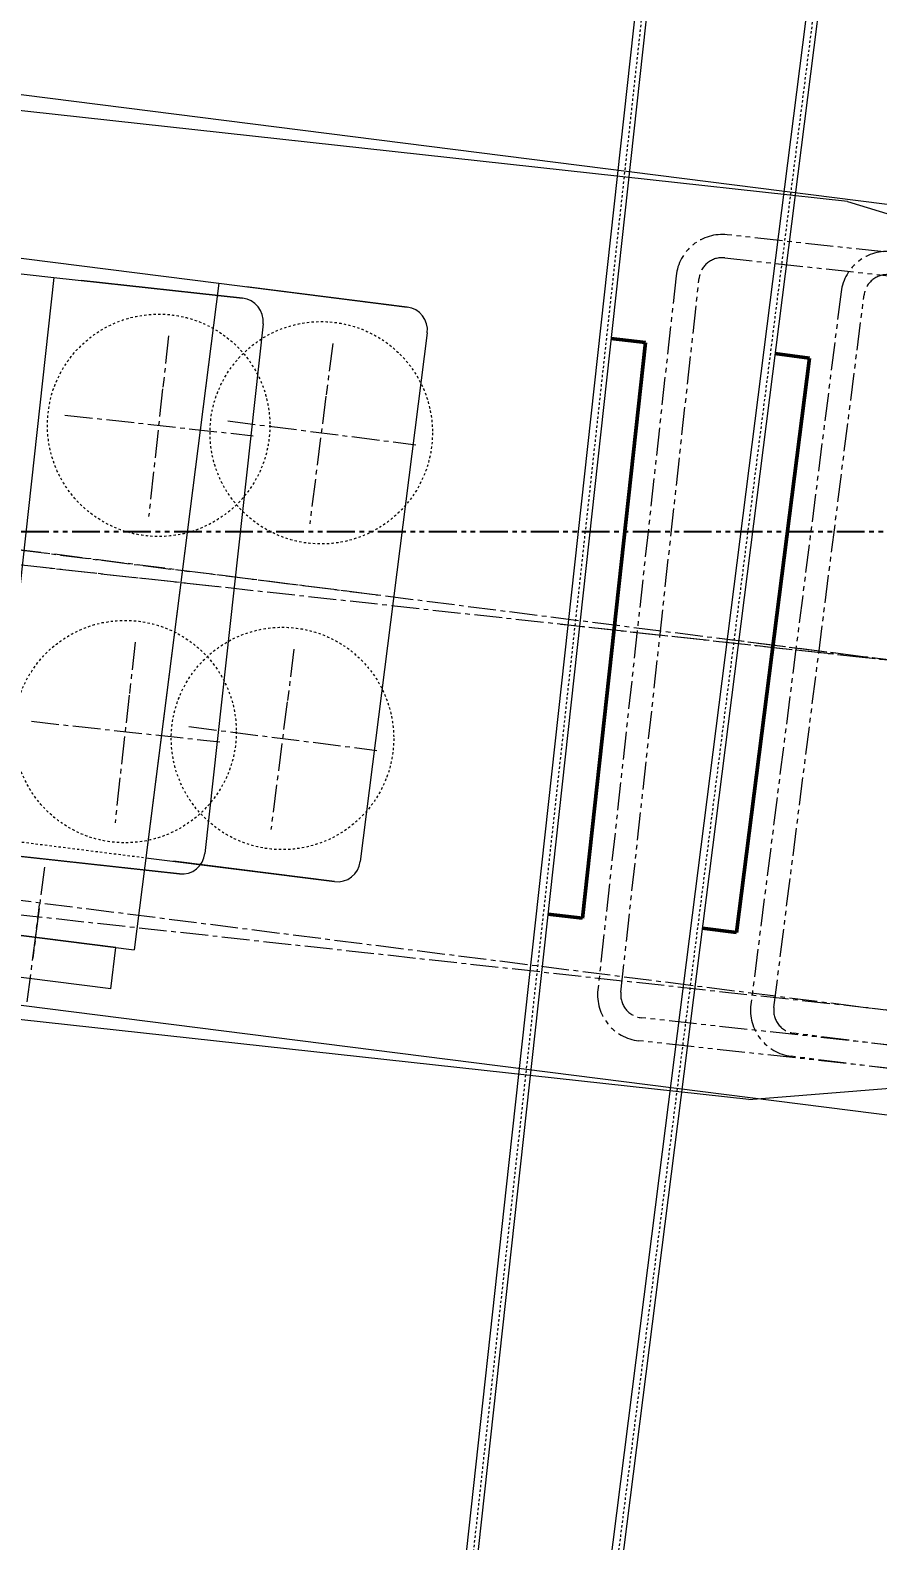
# Model space of a CAD drawing. Header units: millimetres. Extents: x -50460 to 50460, y -35640 to 35640.
# Drawn here: x 15517 to 15883, y -3550 to -2898 of the extents above; entities that cross this region are included whole.
import ezdxf

# ---------------------------------------------------------------- set-up
doc = ezdxf.new("R2010")
doc.units = ezdxf.units.MM
for name, pattern in [('双点画线', [22, 12, -2, 2, -2, 2, -2]), ('点画线', [18, 12, -2, 2, -2]), ('虚线', [2, 1, -1])]:
    doc.linetypes.add(name, pattern=pattern)
doc.layers.get('0').update_dxf_attribs({"lineweight": 35})
for name, color, linetype, lineweight in [('7', 30, '双点画线', 18), ('ACADSichtbare Kanten(DIN_Schmid)', 7, 'Continuous', 50), ('EB0', 7, 'Continuous', 15), ('EB0_1', 7, 'Continuous', 15), ('中心线层', 1, '点画线', 18), ('尺寸线层', 4, 'Continuous', 18), ('粗实线层', 7, 'Continuous', 15), ('粗实线层_1', 7, 'Continuous', 15), ('虚线层', 100, '虚线', 18)]:
    doc.layers.add(name, color=color, linetype=linetype, lineweight=lineweight)
doc.styles.get("Standard").update_dxf_attribs({"font": ''})
doc.styles.get('Standard').set_extended_font_data('宋体')
doc.dimstyles.new('AM_DEMATIC$0', dxfattribs={"dimscale": 120, "dimtxt": 3, "dimasz": 1.5, "dimexe": 1, "dimexo": 0, "dimgap": 1, "dimtad": 1, "dimdsep": 46, "dimtxsty": 'Standard', "dimblk": '_CAXARROW', "dimcen": 0, "dimdle": 3, "dimclrd": 256, "dimclre": 256, "dimclrt": 2, "dimadec": 0, "dimazin": 2, "dimtfac": 0.707107, "dimtdec": 3, "dimtmove": 0, "dimatfit": 3, "dimfxl": 1, "dimfrac": 2, "dimtolj": 1, "dimlwd": 18, "dimarcsym": 0})

# ---------------------------------------------------------------- blocks, each defined once
blk = doc.blocks.new('*X513')
at = {"layer": '尺寸线层', "linetype": 'Continuous', "lineweight": 18, "transparency": 16777216}
for points in [[(22089.95, -1589.73), (22112.45, -1769.73), (22067.45, -1769.73)], [(22089.95, -15589.73), (22112.45, -15409.73), (22067.45, -15409.73)]]:
    blk.add_hatch(color=256, dxfattribs=at).paths.add_polyline_path(points, flags=0)
at = {"layer": '尺寸线层', "transparency": 16777216}
for p, q in [((14580.26, -1589.73), (22209.95, -1589.73)), ((14580.26, -15589.73), (22209.95, -15589.73))]:
    blk.add_line(p, q, dxfattribs=at)
at = {"layer": '尺寸线层', "linetype": 'Continuous', "lineweight": 18, "transparency": 16777216}
blk.add_line((22089.95, -1589.73), (22089.95, -15589.73), dxfattribs=at)
at = {"layer": '尺寸线层', "color": 2, "transparency": 16777216, "insert": (21789.95, -8576.73), "char_height": 360, "width": 2392, "attachment_point": 5, "rotation": 90, "line_spacing_factor": 1.37}
blk.add_mtext('14000', dxfattribs=at)
blk = doc.blocks.new('_CAXARROW')
blk.add_hatch(color=0).paths.add_polyline_path([(0, 0), (-1, 0.125), (-1, -0.125)], flags=0)
blk = doc.blocks.new('*X591')
at = {"layer": '7'}
for p, q in [((654.83, 288.35), (346.67, 322.14)), ((345.58, 312.2), (653.74, 278.41)), ((324.61, 304.44), (290.83, -3.72)), ((300.77, -4.81), (334.55, 303.35)), ((617.77, -49.62), (309.62, -15.84)), ((616.68, -59.56), (308.53, -25.78))]:
    blk.add_line(p, q, dxfattribs=at)
for centre, radius, start, end in [((344.49, 302.26), 20, 83.74314, 173.74314), ((344.49, 302.26), 10, 83.74314, 173.74311), ((310.71, -5.9), 20, 173.74314, 263.74314), ((310.71, -5.9), 10, 173.74314, 263.74314)]:
    blk.add_arc(centre, radius, start, end, dxfattribs=at)
at = {"layer": '中心线层', "linetype": '点画线', "lineweight": 18}
blk.add_line((692.48, 108.17), (274.76, 153.97), dxfattribs=at)
blk = doc.blocks.new('*X567')
at = {"layer": '粗实线层_1'}
blk.add_blockref('*X591', (-1515.48, -17.94), dxfattribs=at)
blk = doc.blocks.new('*X592')
at = {"layer": 'EB0_1'}
for p, q in [((-2727.28, 495.18), (-3278.97, 555.67)), ((-2727.28, 495.18), (-2625.08, 463.86)), ((-2769.78, 107.51), (-3321.48, 167.99)), ((-2769.78, 107.51), (-2663.23, 115.95))]:
    blk.add_line(p, q, dxfattribs=at)
at = {"layer": '中心线层'}
blk.add_line((201.19, -22.06), (-3507.68, 384.58), dxfattribs=at)
blk = doc.blocks.new('*X593')
at = {"layer": 'EB0_1'}
for p, q in [((-14.21, 127.31), (250.21, 98.32)), ((250.21, 98.32), (218.6, -189.96)), ((250.21, 98.32), (222.96, -150.19)), ((250.21, 98.32), (331.72, 89.38)), ((331.72, 89.38), (262.13, 97.01)), ((340.57, 78.35), (315.5, -150.28)), ((222.96, -150.19), (304.47, -159.13)), ((304.47, -159.13), (234.89, -151.5))]:
    blk.add_line(p, q, dxfattribs=at)
for centre, start, end in [((330.63, 79.44), 353.74314, 83.74314), ((305.56, -149.19), 263.74314, 353.74314)]:
    blk.add_arc(centre, 10, start, end, dxfattribs=at)
at = {"layer": '中心线层', "linetype": '点画线', "lineweight": 18}
for p, q in [((299.83, 73.15), (297.4, 50.98)), ((285.34, -59.06), (282.91, -81.23))]:
    blk.add_line(p, q, dxfattribs=at)
at = {"layer": '中心线层'}
for p, q in [((297.25, 50.27), (291.2, -4.91)), ((255.07, 38.93), (336.38, 30.02)), ((321.08, -35.2), (245.53, -26.92)), ((282.75, -81.94), (276.7, -137.12)), ((240.57, -93.27), (321.89, -102.19))]:
    blk.add_line(p, q, dxfattribs=at)
at = {"layer": '虚线层', "linetype": '虚线', "lineweight": 18}
for centre in [(295.52, 34.5), (281.02, -97.71)]:
    blk.add_circle(centre, 48, dxfattribs=at)
blk = doc.blocks.new('*X598')
at = {"layer": 'ACADSichtbare Kanten(DIN_Schmid)', "linetype": 'Continuous', "lineweight": 50}
for p, q in [((0, 0), (-27.25, -248.51)), ((-14.91, 1.63), (0, 0)), ((-27.25, -248.51), (-42.16, -246.88))]:
    blk.add_line(p, q, dxfattribs=at)
at = {"layer": '粗实线层'}
for p, q in [((6.89, 200.44), (-102.1, -793.6)), ((1.37, 196.02), (-58.93, -353.95)), ((-58.93, -353.95), (-106.52, -788.08))]:
    blk.add_line(p, q, dxfattribs=at)
at = {"layer": '虚线层', "linetype": '虚线', "lineweight": 18}
blk.add_line((4.68, 198.67), (-103.87, -791.39), dxfattribs=at)
blk = doc.blocks.new('*X566')
at = {"layer": '尺寸线层'}
blk.add_blockref('*X567', (-1505.98, 165.11), dxfattribs=at)
at = {"layer": '中心线层', "linetype": '点画线', "lineweight": 18}
blk.add_line((-4378, 329.1), (817.65, -240.54), dxfattribs=at)
at = {"layer": 'EB0'}
blk.add_blockref('*X593', (-3215.73, 352.57), dxfattribs=at)
at = {"layer": '尺寸线层'}
blk.add_blockref('*X598', (-2710.05, 422.88), dxfattribs=at)
at = {"layer": '粗实线层'}
blk.add_blockref('*X592', (104.37, -11.44), dxfattribs=at)
blk = doc.blocks.new('*X624')
at = {"layer": '7'}
for p, q in [((329.69, 298.93), (290.72, -8.61)), ((300.64, -9.87), (339.61, 297.67)), ((616.85, -60.01), (309.31, -21.04)), ((615.59, -69.93), (308.05, -30.97))]:
    blk.add_line(p, q, dxfattribs=at)
for centre, radius, start, end in [((349.53, 296.42), 20, 82.7792, 172.7792), ((349.53, 296.42), 10, 82.7792, 172.77918), ((310.56, -11.12), 20, 172.7792, 262.7792), ((310.56, -11.12), 10, 172.7792, 262.7792)]:
    blk.add_arc(centre, radius, start, end, dxfattribs=at)
at = {"layer": '中心线层', "linetype": '点画线', "lineweight": 18}
blk.add_line((694.2, 96.51), (277.31, 149.33), dxfattribs=at)
blk = doc.blocks.new('*X600')
at = {"layer": '粗实线层_1'}
blk.add_blockref('*X624', (-1515.57, 7.56), dxfattribs=at)
blk = doc.blocks.new('*X625')
at = {"layer": 'EB0_1'}
for p, q in [((-2718.56, 541), (-3269.16, 610.76)), ((-2767.58, 154.09), (-3318.18, 223.85))]:
    blk.add_line(p, q, dxfattribs=at)
at = {"layer": '中心线层'}
blk.add_line((200.79, -25.44), (-3500.72, 443.53), dxfattribs=at)
blk = doc.blocks.new('*X627')
at = {"layer": 'EB0_1'}
for p, q in [((-126.27, -2.15), (-124.01, 15.71)), ((124.01, -15.71), (-124.01, 15.71)), ((121.75, -33.57), (-126.27, -2.15)), ((121.75, -33.57), (124.01, -15.71))]:
    blk.add_line(p, q, dxfattribs=at)
at = {"layer": '中心线层', "linetype": '点画线', "lineweight": 18}
for p, q in [((-92.83, -16.67), (-87.49, 25.49)), ((-33.31, -24.21), (-27.97, 17.94)), ((26.22, -31.75), (31.56, 10.4)), ((85.74, -39.29), (91.08, 2.86))]:
    blk.add_line(p, q, dxfattribs=at)
at = {"layer": '中心线层'}
blk.add_line((-4.85, -38.3), (2.41, 19.01), dxfattribs=at)
blk = doc.blocks.new('*X626')
at = {"layer": 'EB0_1'}
for p, q in [((-12.07, 127.53), (251.82, 94.09)), ((251.82, 94.09), (215.37, -193.61)), ((251.82, 94.09), (220.4, -153.92)), ((251.82, 94.09), (333.17, 83.79)), ((333.17, 83.79), (263.73, 92.59)), ((341.84, 72.61), (312.93, -155.57)), ((220.4, -153.92), (301.75, -164.23)), ((301.75, -164.23), (232.31, -155.43)), ((-48.52, -160.17), (215.37, -193.61))]:
    blk.add_line(p, q, dxfattribs=at)
for centre, start, end in [((331.92, 73.87), 352.7792, 82.7792), ((303.01, -154.31), 262.7792, 352.7792)]:
    blk.add_arc(centre, 10, start, end, dxfattribs=at)
at = {"layer": '中心线层', "linetype": '点画线', "lineweight": 18}
for p, q in [((301.02, 68.09), (298.22, 45.97)), ((-30.75, 3.9), (239.09, -30.29)), ((284.3, -63.85), (281.5, -85.98)), ((176.54, -158.02), (171.56, -197.29))]:
    blk.add_line(p, q, dxfattribs=at)
at = {"layer": '中心线层'}
for p, q in [((298.05, 45.26), (291.08, -9.81)), ((255.68, 34.64), (336.84, 24.35)), ((320.44, -40.6), (245.04, -31.05)), ((281.34, -86.68), (274.36, -141.75)), ((238.97, -97.31), (320.12, -107.59))]:
    blk.add_line(p, q, dxfattribs=at)
at = {"layer": '虚线层'}
blk.add_line((-43.49, -120.49), (220.4, -153.92), dxfattribs=at)
at = {"layer": '虚线层', "linetype": '虚线', "lineweight": 18}
for centre in [(296.06, 29.53), (279.34, -102.42)]:
    blk.add_circle(centre, 48, dxfattribs=at)
at = {"layer": '尺寸线层'}
blk.add_blockref('*X627', (83.43, -176.89), dxfattribs=at)
blk = doc.blocks.new('*X631')
at = {"layer": 'ACADSichtbare Kanten(DIN_Schmid)', "linetype": 'Continuous', "lineweight": 50}
for p, q in [((0, 0), (-31.42, -248.02)), ((-14.88, 1.89), (0, 0)), ((-31.42, -248.02), (-46.3, -246.13))]:
    blk.add_line(p, q, dxfattribs=at)
at = {"layer": '粗实线层'}
for p, q in [((10.26, 200.3), (-115.44, -791.77)), ((4.67, 195.97), (-64.87, -352.91)), ((-64.87, -352.91), (-119.77, -786.18))]:
    blk.add_line(p, q, dxfattribs=at)
at = {"layer": '虚线层', "linetype": '虚线', "lineweight": 18}
blk.add_line((8.02, 198.57), (-117.17, -789.53), dxfattribs=at)
blk = doc.blocks.new('*X599')
at = {"layer": '尺寸线层'}
blk.add_blockref('*X600', (-1502.98, 190.43), dxfattribs=at)
at = {"layer": '中心线层', "linetype": '点画线', "lineweight": 18}
blk.add_line((-4371.85, 402.71), (813.48, -254.27), dxfattribs=at)
at = {"layer": 'EB0'}
blk.add_blockref('*X626', (-3209.34, 406.62), dxfattribs=at)
at = {"layer": '尺寸线层'}
blk.add_blockref('*X631', (-2702.56, 468.41), dxfattribs=at)
at = {"layer": '粗实线层'}
blk.add_blockref('*X625', (104.17, -13.2), dxfattribs=at)

msp = doc.modelspace()

# ---------------------------------------------------------------- linework, layer by layer
at = {"layer": '7', "linetype": '双点画线', "lineweight": 25}
msp.add_line((17505.258, -3114.726), (-36151.139, -3114.726), dxfattribs=at)

# ---------------------------------------------------------------- dimensions: what is measured, and where the dimension line sits
at = {"layer": '尺寸线层'}
dim = msp.add_linear_dim(base=(22089.946, -15589.726), p1=(14580.258, -1589.726), p2=(14580.258, -15589.726), angle=270, dimstyle='AM_DEMATIC$0', override={"dimsah": 1, "dimtfill": 1, "dimtzin": 8}, dxfattribs=at)
dim.commit()
dim.dimension.update_dxf_attribs({"geometry": '*X513', "text_midpoint": (22089.946, -8589.726)})

# ---------------------------------------------------------------- next in the draw order: block references
msp.add_blockref('*X566', (18492.798, -3455.852), dxfattribs=at)

# ---------------------------------------------------------------- next in the draw order: block references
msp.add_blockref('*X599', (18556.05, -3508.146), dxfattribs=at)

doc.saveas('drawing.dxf')
